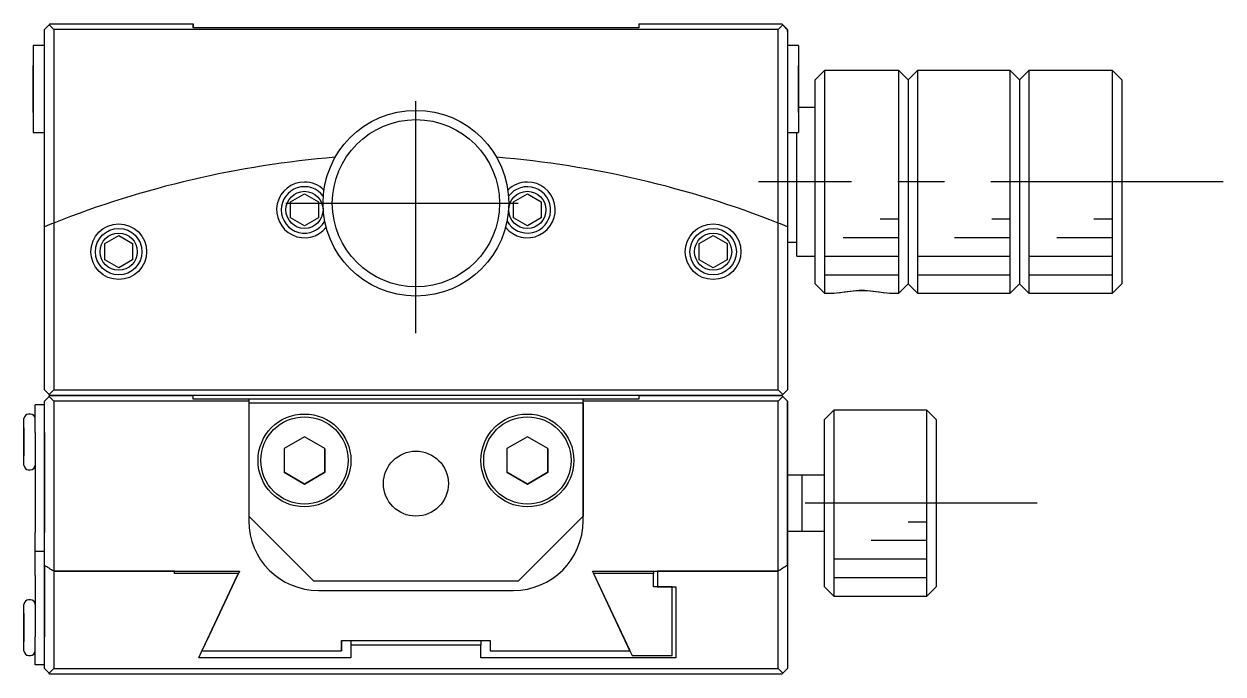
# Model space of a CAD drawing. Extents: x 99 to 357, y 8 to 221.
# Drawn here: x 156.9 to 221.5, y 185.6 to 220.6 of the extents above; entities that cross this region are included whole.
import ezdxf

# ---------------------------------------------------------------- set-up
doc = ezdxf.new("R2010")
doc.units = 0
doc.header["$LTSCALE"] = 10
doc.linetypes.add('CENTER', pattern=[2, 1.25, -0.25, 0.25, -0.25])
doc.layers.get('0').update_dxf_attribs({"linetype": 'CONTINUOUS'})
doc.layers.add('CENTER', color=1, linetype='CENTER')

msp = doc.modelspace()

# ---------------------------------------------------------------- linework, layer by layer
at = {"color": 7, "linetype": 'CONTINUOUS'}
for p, q in [((158.024673, 220.31857), (158.274673, 220.56857)), ((158.024673, 209.700135), (158.024673, 220.31857)), ((158.324673, 220.61857), (158.274673, 220.56857)), ((158.274673, 220.56857), (158.524673, 220.31857)), ((158.324673, 220.61857), (166.024673, 220.61857)), ((197.524673, 220.31857), (158.524673, 220.31857)), ((158.524673, 220.31857), (158.524673, 209.90092)), ((166.024673, 220.41857), (166.024673, 220.61857)), ((166.024673, 220.61857), (166.024673, 220.41857)), ((190.024673, 220.41857), (166.024673, 220.41857)), ((190.024673, 220.61857), (190.024673, 220.41857)), ((190.024673, 220.61857), (197.724673, 220.61857)), ((197.524673, 220.31857), (197.774673, 220.56857)), ((197.524673, 209.90092), (197.524673, 220.31857)), ((197.724673, 220.61857), (197.774673, 220.56857)), ((197.924673, 220.41857), (197.724673, 220.61857)), ((197.774673, 220.56857), (198.024673, 220.31857)), ((197.924673, 220.41857), (198.024673, 220.31857)), ((198.024673, 220.31857), (198.024673, 209.700135)), ((198.024673, 220.31857), (198.024673, 220.21857)), ((198.024673, 220.21857), (198.024673, 220.31857)), ((198.024673, 220.21857), (198.024673, 220.31857)), ((198.024673, 220.21857), (198.024673, 211.61857)), ((157.424673, 219.46857), (157.424673, 217.11857)), ((157.424673, 219.46857), (157.424673, 214.76857)), ((158.024673, 219.46857), (157.424673, 219.46857)), ((198.624673, 219.46857), (198.024673, 219.46857)), ((198.624673, 219.46857), (198.624673, 217.11857)), ((198.624673, 219.46857), (198.624673, 214.76857)), ((157.424673, 217.753655), (157.424673, 218.388741)), ((157.424673, 218.388741), (157.424673, 217.753655)), ((198.624673, 217.753655), (198.624673, 218.388741)), ((198.624673, 218.388741), (198.624673, 217.753655)), ((157.424673, 216.483485), (157.424673, 217.753655)), ((157.424673, 217.753655), (157.424673, 216.483485)), ((198.624673, 217.753655), (198.624673, 216.483485)), ((198.624673, 216.483485), (198.624673, 217.753655)), ((200.024673, 218.11857), (199.524673, 217.61857)), ((199.524673, 206.61857), (199.524673, 217.61857)), ((200.024673, 218.11857), (200.024673, 206.11857)), ((204.024673, 218.11857), (200.024673, 218.11857)), ((204.024673, 206.11857), (204.024673, 218.11857)), ((204.524673, 217.61857), (204.024673, 218.11857)), ((205.024673, 218.11857), (204.524673, 217.61857)), ((204.524673, 217.61857), (204.524673, 206.61857)), ((205.024673, 218.11857), (205.024673, 206.11857)), ((210.024673, 218.11857), (205.024673, 218.11857)), ((210.024673, 206.11857), (210.024673, 218.11857)), ((210.524673, 217.61857), (210.024673, 218.11857)), ((211.024673, 218.11857), (210.524673, 217.61857)), ((210.524673, 217.61857), (210.524673, 206.61857)), ((211.024673, 218.11857), (211.024673, 206.11857)), ((215.524673, 218.11857), (211.024673, 218.11857)), ((215.524673, 206.11857), (215.524673, 218.11857)), ((216.024673, 217.61857), (215.524673, 218.11857)), ((216.024673, 217.61857), (216.024673, 213.618565)), ((216.024673, 217.61857), (216.024673, 206.61857)), ((157.424673, 217.11857), (157.424673, 214.76857)), ((198.624673, 217.11857), (198.624673, 214.76857)), ((157.424673, 215.8484), (157.424673, 216.483485)), ((157.424673, 216.483485), (157.424673, 215.8484)), ((198.624673, 216.483485), (198.624673, 215.8484)), ((198.624673, 215.8484), (198.624673, 216.483485)), ((199.524673, 216.11857), (198.624673, 216.11857)), ((157.424673, 214.76857), (158.024673, 214.76857)), ((198.024673, 214.76857), (198.624673, 214.76857)), ((198.524673, 208.11857), (198.524673, 214.76857)), ((171.274673, 211.041583), (172.024673, 211.474595)), ((172.024673, 211.474595), (172.774673, 211.041583)), ((183.274673, 211.041583), (184.024673, 211.474595)), ((184.024673, 211.474595), (184.774673, 211.041583)), ((198.024673, 211.61857), (198.024673, 211.11857)), ((198.024673, 211.11857), (198.024673, 209.700135)), ((171.274673, 210.175557), (171.274673, 211.041583)), ((172.774673, 211.041583), (172.774673, 210.175557)), ((183.274673, 210.175557), (183.274673, 211.041583)), ((184.774673, 211.041583), (184.774673, 210.175557)), ((216.024673, 210.618575), (216.024673, 206.61857)), ((158.524673, 209.90092), (158.524673, 200.91857)), ((172.024673, 209.742545), (171.274673, 210.175557)), ((172.774673, 210.175557), (172.024673, 209.742545)), ((184.024673, 209.742545), (183.274673, 210.175557)), ((184.774673, 210.175557), (184.024673, 209.742545)), ((197.524673, 200.91857), (197.524673, 209.90092)), ((158.024673, 200.91857), (158.024673, 209.700135)), ((161.274673, 208.791583), (162.024673, 209.224595)), ((162.024673, 209.224595), (162.774673, 208.791583)), ((193.274673, 208.791583), (194.024673, 209.224595)), ((194.024673, 209.224595), (194.774673, 208.791583)), ((198.024673, 209.700135), (198.024673, 200.91857)), ((161.274673, 207.925557), (161.274673, 208.791583)), ((162.774673, 208.791583), (162.774673, 207.925557)), ((193.274673, 207.925557), (193.274673, 208.791583)), ((194.774673, 208.791583), (194.774673, 207.925557)), ((198.024673, 208.86857), (198.524673, 208.86857)), ((162.024673, 207.492545), (161.274673, 207.925557)), ((162.774673, 207.925557), (162.024673, 207.492545)), ((194.024673, 207.492545), (193.274673, 207.925557)), ((194.774673, 207.925557), (194.024673, 207.492545)), ((198.524673, 208.11857), (199.524673, 208.11857)), ((199.524673, 206.61857), (200.024673, 206.11857)), ((204.024673, 206.11857), (204.524673, 206.61857)), ((204.524673, 206.61857), (205.024673, 206.11857)), ((210.024673, 206.11857), (210.524673, 206.61857)), ((210.524673, 206.61857), (211.024673, 206.11857)), ((215.524673, 206.11857), (216.024673, 206.61857)), ((200.024673, 206.11857), (200.524678, 206.11857)), ((203.524667, 206.11857), (204.024673, 206.11857)), ((205.024673, 206.11857), (210.024673, 206.11857)), ((211.024673, 206.11857), (215.524673, 206.11857)), ((158.274673, 200.66857), (158.024673, 200.91857)), ((158.524673, 200.91857), (158.274673, 200.66857)), ((158.524673, 200.91857), (197.524673, 200.91857)), ((197.774673, 200.66857), (197.524673, 200.91857)), ((198.024673, 200.91857), (197.774673, 200.66857)), ((158.024673, 200.11857), (157.524673, 200.11857)), ((157.524673, 198.61857), (157.524673, 200.11857)), ((158.024673, 200.31857), (158.274673, 200.56857)), ((158.024673, 198.61857), (158.024673, 200.31857)), ((158.324673, 200.61857), (158.274673, 200.66857)), ((158.274673, 200.56857), (158.324673, 200.61857)), ((158.274673, 200.56857), (158.524673, 200.31857)), ((158.324673, 200.61857), (166.024673, 200.61857)), ((166.024673, 200.61857), (158.324673, 200.61857)), ((158.524673, 200.31857), (158.524673, 191.151339)), ((169.024673, 200.31857), (158.524673, 200.31857)), ((166.024673, 200.41857), (166.024673, 200.61857)), ((166.024673, 200.41857), (166.024673, 200.61857)), ((190.024673, 200.61857), (166.024673, 200.61857)), ((169.024673, 200.41857), (166.024673, 200.41857)), ((169.024673, 200.41857), (169.024673, 200.31857)), ((169.024673, 200.41857), (169.024673, 200.21857)), ((187.024673, 200.41857), (169.024673, 200.41857)), ((169.024673, 200.31857), (169.024673, 200.21857)), ((169.024673, 200.21857), (169.024673, 194.11857)), ((169.024673, 200.21857), (187.024673, 200.21857)), ((169.024673, 200.21857), (169.024673, 193.86857)), ((187.024673, 200.31857), (187.024673, 200.41857)), ((190.024673, 200.41857), (187.024673, 200.41857)), ((197.524673, 200.31857), (187.024673, 200.31857)), ((187.024673, 200.21857), (187.024673, 200.31857)), ((187.024673, 200.21857), (187.024673, 194.11857)), ((187.024673, 194.11857), (187.024673, 200.21857)), ((190.024673, 200.61857), (190.024673, 200.41857)), ((190.024673, 200.61857), (197.724673, 200.61857)), ((197.724673, 200.61857), (190.024673, 200.61857)), ((197.524673, 200.31857), (197.774673, 200.56857)), ((197.524673, 191.151339), (197.524673, 200.31857)), ((197.774673, 200.66857), (197.724673, 200.61857)), ((197.724673, 200.61857), (197.774673, 200.56857)), ((197.924673, 200.41857), (197.724673, 200.61857)), ((197.724673, 200.61857), (197.924673, 200.41857)), ((197.724673, 200.61857), (197.774673, 200.56857)), ((197.774673, 200.56857), (198.024673, 200.31857)), ((198.024673, 200.31857), (197.774673, 200.56857)), ((198.024673, 200.31857), (198.024673, 191.473067)), ((198.024673, 197.11857), (198.024673, 200.31857)), ((157.274673, 199.61857), (157.174673, 199.61857)), ((200.524673, 199.81857), (200.024673, 199.31857)), ((200.524673, 199.81857), (200.524673, 189.81857)), ((205.524673, 199.81857), (200.524673, 199.81857)), ((205.524673, 189.81857), (205.524673, 199.81857)), ((206.024673, 199.31857), (205.524673, 199.81857)), ((156.924673, 198.24357), (156.924673, 199.36857)), ((156.924673, 196.86857), (156.924673, 199.36857)), ((156.924673, 198.86857), (156.924673, 198.24357)), ((156.924673, 198.24357), (156.924673, 198.86857)), ((200.024673, 190.31857), (200.024673, 199.31857)), ((206.024673, 199.31857), (206.024673, 190.31857)), ((156.924673, 197.99357), (156.924673, 198.24357)), ((156.924673, 197.99357), (156.924673, 198.24357)), ((156.924673, 198.24357), (156.924673, 197.99357)), ((157.524673, 198.61857), (157.524673, 193.237583)), ((158.024673, 198.61857), (158.024673, 193.237583)), ((158.024673, 193.237583), (158.024673, 198.61857)), ((172.024673, 198.388741), (170.924673, 197.753655)), ((173.124673, 197.753655), (172.024673, 198.388741)), ((184.024673, 198.388741), (182.924673, 197.753655)), ((185.124673, 197.753655), (184.024673, 198.388741)), ((156.924673, 196.86857), (156.924673, 197.99357)), ((156.924673, 197.36857), (156.924673, 197.99357)), ((156.924673, 197.99357), (156.924673, 197.36857)), ((170.924673, 197.753655), (170.924673, 196.483485)), ((173.124673, 196.483485), (173.124673, 197.753655)), ((173.124673, 197.753655), (173.124673, 196.483485)), ((182.924673, 197.753655), (182.924673, 196.483485)), ((185.124673, 196.483485), (185.124673, 197.753655)), ((185.124673, 197.753655), (185.124673, 196.483485)), ((198.024673, 191.473067), (198.024673, 197.11857)), ((157.174673, 196.61857), (157.274673, 196.61857)), ((170.924673, 196.483485), (172.024673, 195.8484)), ((172.024673, 195.8484), (170.924673, 196.483485)), ((172.024673, 195.8484), (173.124673, 196.483485)), ((173.124673, 196.483485), (172.024673, 195.8484)), ((182.924673, 196.483485), (184.024673, 195.8484)), ((184.024673, 195.8484), (182.924673, 196.483485)), ((184.024673, 195.8484), (185.124673, 196.483485)), ((185.124673, 196.483485), (184.024673, 195.8484)), ((198.824673, 196.31857), (198.024692, 196.31857)), ((198.824673, 196.31857), (198.819673, 196.31857)), ((198.824673, 194.81857), (198.824673, 196.318575)), ((200.024673, 196.31857), (198.824673, 196.31857)), ((198.829673, 196.31857), (198.824673, 196.31857)), ((198.824673, 193.318565), (198.824673, 194.81857)), ((172.524673, 190.61857), (169.024673, 194.11857)), ((169.524673, 193.61857), (169.024673, 194.11857)), ((169.024673, 194.11857), (169.024673, 193.86857)), ((187.024673, 194.11857), (183.524673, 190.61857)), ((187.024673, 193.86857), (187.024673, 194.11857)), ((157.524673, 192.237583), (157.524673, 193.237583)), ((158.024673, 191.473067), (158.024673, 193.237583)), ((169.524673, 193.61857), (172.524673, 190.61857)), ((198.024692, 193.31857), (198.829673, 193.31857)), ((198.819673, 193.31857), (200.024673, 193.31857)), ((157.524673, 191.770564), (157.524673, 192.237583)), ((157.524673, 192.237583), (158.024673, 192.237583)), ((157.524673, 190.917085), (157.524673, 191.770564)), ((158.024673, 191.473067), (158.024673, 191.770564)), ((158.024673, 191.473067), (158.024673, 190.917085)), ((158.024673, 190.917085), (158.024673, 191.473067)), ((158.524673, 191.151339), (165.024673, 191.151339)), ((158.524673, 191.151339), (158.524673, 185.91857)), ((165.024673, 191.151339), (158.524673, 191.151339)), ((165.024673, 191.151339), (168.524673, 191.151339)), ((165.024673, 191.031725), (165.024673, 191.151339)), ((168.524673, 191.151339), (168.466938, 191.031725)), ((187.524673, 191.151339), (191.024673, 191.151339)), ((187.593999, 191.007692), (187.524673, 191.151339)), ((190.820868, 191.151339), (190.820868, 191.031725)), ((191.024673, 191.151339), (197.524673, 191.151339)), ((197.524673, 191.151339), (191.024673, 191.151339)), ((191.024673, 191.151339), (191.024673, 190.310993)), ((197.524673, 185.91857), (197.524673, 191.151339)), ((198.024673, 191.473067), (198.024673, 185.91857)), ((157.524673, 190.917085), (157.524673, 188.91857)), ((158.024673, 190.917085), (158.024673, 187.61857)), ((158.024673, 187.61857), (158.024673, 190.917085)), ((168.466937, 191.031725), (165.024673, 191.031725)), ((168.406514, 190.90639), (167.047727, 188.042092)), ((167.047727, 188.042092), (168.406514, 190.90639)), ((168.466938, 191.031725), (168.406514, 190.90639)), ((168.406514, 190.90639), (168.466937, 191.031725)), ((183.524673, 190.61857), (172.524673, 190.61857)), ((187.582408, 191.031725), (189.5198, 186.923099)), ((190.820869, 191.031725), (187.582408, 191.031725)), ((189.545398, 186.86738), (187.593999, 191.007692)), ((190.820869, 190.310993), (190.820869, 191.031725)), ((172.774673, 190.11857), (183.274673, 190.11857)), ((191.024673, 190.310993), (190.820869, 190.310993)), ((191.820869, 190.310993), (191.024673, 190.310993)), ((191.024673, 190.310993), (191.820868, 190.310993)), ((191.820868, 190.310993), (192.024673, 190.310993)), ((191.820869, 186.615493), (191.820869, 190.310993)), ((192.024673, 190.310993), (192.024673, 186.48921)), ((200.024673, 190.31857), (200.524673, 189.81857)), ((200.524673, 189.81857), (205.524673, 189.81857)), ((205.524673, 189.81857), (206.024673, 190.31857)), ((156.924673, 188.24357), (156.924673, 189.36857)), ((156.924673, 186.86857), (156.924673, 189.36857)), ((157.274673, 189.61857), (157.174673, 189.61857)), ((156.924673, 188.86857), (156.924673, 188.24357)), ((156.924673, 188.24357), (156.924673, 188.86857)), ((157.524673, 188.91857), (157.524673, 187.61857)), ((156.924673, 187.99357), (156.924673, 188.24357)), ((156.924673, 187.99357), (156.924673, 188.24357)), ((156.924673, 188.24357), (156.924673, 187.99357)), ((156.924673, 186.86857), (156.924673, 187.99357)), ((156.924673, 187.36857), (156.924673, 187.99357)), ((156.924673, 187.99357), (156.924673, 187.36857)), ((167.047727, 188.042092), (166.503947, 186.86738)), ((166.529245, 186.922447), (167.047727, 188.042092)), ((157.524673, 186.11857), (157.524673, 187.61857)), ((158.024673, 185.91857), (158.024673, 187.61857)), ((174.024673, 187.430927), (182.024673, 187.430927)), ((174.024673, 186.86738), (174.024673, 187.430927)), ((174.024673, 187.430927), (174.024673, 186.86738)), ((174.524673, 187.430927), (174.524673, 187.180997)), ((181.524673, 187.430927), (181.524673, 187.180997)), ((182.024673, 187.430927), (182.024673, 186.86738)), ((157.174673, 186.61857), (157.274673, 186.61857)), ((166.330741, 186.48921), (166.462225, 186.776472)), ((166.462225, 186.776472), (166.504511, 186.868608)), ((166.503947, 186.86738), (174.024673, 186.86738)), ((166.504511, 186.868608), (166.529245, 186.922447)), ((174.524673, 187.180997), (174.524673, 186.48921)), ((181.524673, 187.180997), (174.524673, 187.180997)), ((181.524673, 186.48921), (181.524673, 187.180997)), ((182.024673, 186.86738), (189.545398, 186.86738)), ((189.5198, 186.923099), (189.545398, 186.86738)), ((189.545398, 186.86738), (189.660869, 186.615493)), ((189.660869, 186.615493), (191.820869, 186.615493)), ((158.024673, 186.11857), (157.524673, 186.11857)), ((158.274673, 185.66857), (158.024673, 185.91857)), ((158.524673, 185.91857), (158.274673, 185.66857)), ((158.524673, 185.91857), (197.524673, 185.91857)), ((174.524673, 186.48921), (166.330741, 186.48921)), ((192.024673, 186.48921), (181.524673, 186.48921)), ((197.774673, 185.66857), (197.524673, 185.91857)), ((198.024673, 185.91857), (197.774673, 185.66857)), ((158.324673, 185.61857), (158.274673, 185.66857)), ((197.724673, 185.61857), (158.324673, 185.61857)), ((197.724673, 185.61857), (197.774673, 185.66857))]:
    msp.add_line(p, q, dxfattribs=at)
at = {"color": 3, "linetype": 'CONTINUOUS'}
for p, q in [((203.024673, 210.11857), (204.024673, 210.11857)), ((209.024673, 210.11857), (210.024673, 210.11857)), ((214.524673, 210.11857), (215.524673, 210.11857)), ((201.024673, 209.11857), (204.024673, 209.11857)), ((207.024673, 209.11857), (210.024673, 209.11857)), ((212.524673, 209.11857), (215.524673, 209.11857)), ((200.024673, 208.11857), (204.024673, 208.11857)), ((205.024673, 208.11857), (210.024673, 208.11857)), ((211.024673, 208.11857), (215.524673, 208.11857)), ((200.024673, 207.11857), (204.024673, 207.11857)), ((205.024673, 207.11857), (210.024673, 207.11857)), ((211.024673, 207.11857), (215.524673, 207.11857)), ((200.524678, 206.11857), (202.024673, 206.309094)), ((202.024673, 206.309094), (203.524667, 206.11857)), ((204.524673, 193.81857), (205.524673, 193.81857)), ((202.524673, 192.81857), (205.524673, 192.81857)), ((200.524673, 191.81857), (205.524673, 191.81857)), ((200.524673, 190.81857), (205.524673, 190.81857))]:
    msp.add_line(p, q, dxfattribs=at)
at = {"color": 7, "linetype": 'CONTINUOUS'}
for centre, radius in [((178.024673, 210.96857), 5), ((178.024673, 210.96857), 4.5), ((172.024673, 210.60857), 1), ((184.024673, 210.60857), 1), ((162.024673, 208.35857), 1.25), ((162.024673, 208.35857), 1), ((194.024673, 208.35857), 1.25), ((194.024673, 208.35857), 1), ((172.024673, 197.11857), 2.5), ((172.024673, 197.11857), 2.35), ((184.024673, 197.11857), 2.5), ((184.024673, 197.11857), 2.35), ((178.024673, 195.86857), 1.75)]:
    msp.add_circle(centre, radius, dxfattribs=at)
at = {"color": 3, "linetype": 'CONTINUOUS'}
for centre in [(162.024673, 208.35857), (194.024673, 208.35857)]:
    msp.add_circle(centre, 1.5, dxfattribs=at)
at = {"color": 7, "linetype": 'CONTINUOUS'}
for centre, radius, start, end in [((178.024673, 160.61857), 53, 94.704046, 111.587674), ((178.024673, 160.61857), 53, 94.704046, 111.587674), ((178.024673, 160.61857), 53, 68.412326, 85.295954), ((178.024673, 160.61857), 53, 68.412326, 85.295954), ((172.024673, 210.60857), 1.25, 35.802273, 180), ((184.024673, 210.60857), 1.25, 208.935013, 144.197727), ((172.024673, 210.60857), 1.25, 180, 331.064987), ((178.024673, 160.61857), 53, 111.587674, 112.170157), ((178.024673, 160.61857), 53, 111.587674, 112.170157), ((178.024673, 160.61857), 53, 67.829843, 68.412326), ((178.024673, 160.61857), 53, 67.829843, 68.412326), ((202.024673, 200.250004), 6.000214, 77.975737, 102.024263), ((157.174673, 199.36857), 0.25, 90, 180), ((157.274673, 199.36857), 0.25, 0, 90), ((157.174673, 196.86857), 0.25, 180, 270), ((157.274673, 196.86857), 0.25, 270, 0), ((172.774673, 193.86857), 3.75, 180, 270), ((183.274673, 193.86857), 3.75, 270, 0), ((138.524673, 160.61857), 36.5, 56.773841, 57.70717), ((138.524673, 160.61857), 36.5, 56.773841, 57.70717), ((217.524673, 160.61857), 36.5, 122.29283, 123.226159), ((217.524673, 160.61857), 36.5, 122.29283, 123.226159), ((157.174673, 189.36857), 0.25, 90, 180), ((157.274673, 189.36857), 0.25, 0, 90), ((157.174673, 186.86857), 0.25, 180, 270), ((157.274673, 186.86857), 0.25, 270, 0)]:
    msp.add_arc(centre, radius, start, end, dxfattribs=at)
at = {"color": 3, "linetype": 'CONTINUOUS'}
for centre, start, end in [((172.024673, 210.60857), 90, 321.333708), ((172.024673, 210.60857), 45.533552, 90), ((184.024673, 210.60857), 218.666292, 90), ((184.024673, 210.60857), 90, 134.466448)]:
    msp.add_arc(centre, 1.5, start, end, dxfattribs=at)
at = {"layer": 'CENTER', "color": 1, "linetype": 'CENTER'}
for p, q in [((178.024673, 203.96857), (178.024673, 217.96857)), ((221.474673, 212.11857), (196.474673, 212.11857)), ((171.024673, 210.96857), (185.024673, 210.96857)), ((211.474673, 194.81857), (196.474673, 194.81857))]:
    msp.add_line(p, q, dxfattribs=at)

doc.saveas('drawing.dxf')
